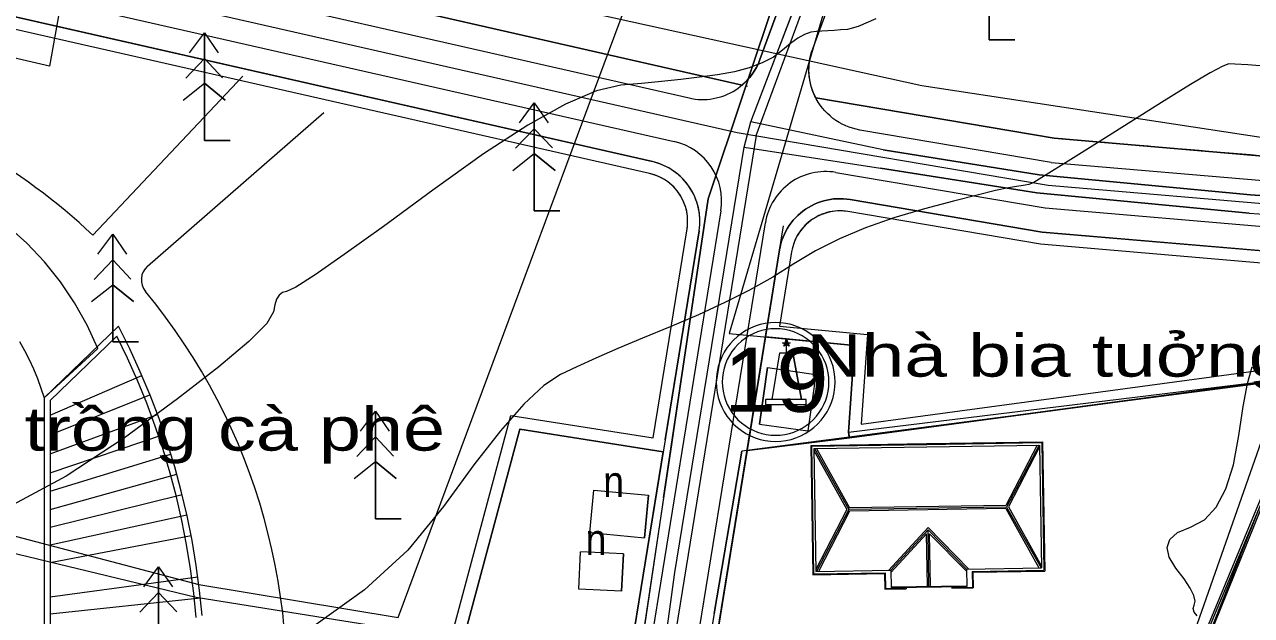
# Model space of a CAD drawing. Header units: metres. Extents: x 532950 to 537618, y 1849954 to 1853119.
# Drawn here: x 535111.6 to 535312.4, y 1851879.1 to 1851975.9 of the extents above; entities that cross this region are included whole.
import ezdxf

# ---------------------------------------------------------------- set-up
doc = ezdxf.new("R2010")
doc.units = ezdxf.units.M
doc.header["$LTSCALE"] = 3.1
for name, color, linetype, lineweight in [('11', 7, 'Continuous', 13), ('12', 7, 'Continuous', 13), ('36', 7, 'Continuous', 13), ('46', 7, 'Continuous', 13), ('47', 7, 'Continuous', 13), ('48', 7, 'Continuous', 13), ('49', 7, 'Continuous', 13), ('50', 7, 'Continuous', 13), ('52', 7, 'Continuous', 13), ('53', 7, 'Continuous', 13), ('55', 7, 'Continuous', 13), ('58', 7, 'Continuous', 13), ('6', 7, 'Continuous', 13), ('7', 7, 'Continuous', 13), ('8', 7, 'Continuous', 13), ('9', 7, 'Continuous', 13)]:
    doc.layers.add(name, color=color, linetype=linetype, lineweight=lineweight)

msp = doc.modelspace()

# ---------------------------------------------------------------- linework, layer by layer
at = {"layer": '11'}
for q in [(535296.65, 1852135.1), (535187.68, 1851688.96)]:
    msp.add_line((535231.38, 1851957.72), q, dxfattribs=at)
for points in [[(534673.58, 1852149.44), (534840.88, 1852069.38), (535005.66, 1852008.89), (535228.24, 1851958.25)], [(535228.24, 1851958.25), (535279.15, 1851949.6), (535320.02, 1851946.11)]]:
    msp.add_lwpolyline(points, dxfattribs=at)
at = {"layer": '12'}
for points in [[(535179.51, 1851868.27), (535191.18, 1851911.86), (535214.48, 1851908.2), (535220.04, 1851942.43), (535220.04, 1851942.43), (535220.12, 1851943.13), (535220.14, 1851943.84), (535220.1, 1851944.55), (535219.99, 1851945.25), (535219.82, 1851945.94), (535219.59, 1851946.61), (535219.31, 1851947.26), (535218.96, 1851947.88), (535218.57, 1851948.47), (535218.12, 1851949.02), (535217.63, 1851949.53), (535217.09, 1851949.99), (535216.51, 1851950.41), (535215.9, 1851950.77), (535215.26, 1851951.07), (535214.6, 1851951.32), (535213.91, 1851951.51), (535015.83, 1851996.58)], [(535179.51, 1851868.27), (535191.18, 1851911.86), (535214.48, 1851908.2), (535220.04, 1851942.43), (535220.09, 1851942.84), (535220.13, 1851943.26), (535220.14, 1851943.67), (535220.13, 1851944.09), (535220.1, 1851944.5), (535220.05, 1851944.91), (535219.98, 1851945.32), (535219.88, 1851945.73), (535219.77, 1851946.13), (535219.63, 1851946.52), (535219.47, 1851946.91), (535219.3, 1851947.28), (535219.1, 1851947.65), (535218.89, 1851948.01), (535218.65, 1851948.35), (535218.4, 1851948.68), (535218.14, 1851949), (535217.85, 1851949.31), (535217.56, 1851949.6), (535217.24, 1851949.87), (535216.92, 1851950.13), (535216.58, 1851950.37), (535216.22, 1851950.59), (535215.86, 1851950.79), (535215.49, 1851950.97), (535215.11, 1851951.14), (535214.71, 1851951.28), (535214.32, 1851951.41), (535213.91, 1851951.51), (535015.83, 1851996.58)]]:
    msp.add_lwpolyline(points, dxfattribs=at)
at = {"layer": '36'}
msp.add_lwpolyline([(535319.19, 1851936.4), (535277.92, 1851939.92), (535246.39, 1851945.28), (535245.96, 1851945.34), (535245.53, 1851945.38), (535245.09, 1851945.39), (535244.66, 1851945.38), (535244.22, 1851945.35), (535243.79, 1851945.29), (535243.36, 1851945.21), (535242.94, 1851945.11), (535242.52, 1851944.98), (535242.12, 1851944.83), (535241.71, 1851944.66), (535241.32, 1851944.47), (535240.94, 1851944.25), (535240.58, 1851944.02), (535240.22, 1851943.77), (535239.88, 1851943.5), (535239.56, 1851943.21), (535239.25, 1851942.9), (535238.96, 1851942.57), (535238.69, 1851942.23), (535238.43, 1851941.88), (535238.2, 1851941.51), (535237.98, 1851941.14), (535237.79, 1851940.75), (535237.62, 1851940.35), (535237.47, 1851939.94), (535237.34, 1851939.52), (535237.24, 1851939.1), (535237.16, 1851938.67), (535235.19, 1851926.52), (535249.58, 1851925.14), (535248.56, 1851910.46), (535320.87, 1851920.22)], dxfattribs=at)
at = {"layer": '46'}
for points in [[(535276.96, 1852092.44), (535231.97, 1851970.18), (535231.64, 1851969.39), (535231.24, 1851968.63), (535230.78, 1851967.91), (535230.26, 1851967.23), (535229.68, 1851966.59), (535229.05, 1851966.01), (535007.87, 1852016.34)], [(536109.48, 1851795.17), (535864.17, 1851843.17), (535520.05, 1851920.07), (535411.01, 1851934.63), (535398.77, 1851936.67), (535386.69, 1851939.49), (535356.76, 1851947.51), (535338.86, 1851951.47), (535320.68, 1851953.83), (535280.13, 1851957.3), (535241.11, 1851963.93), (535240.72, 1851964.76), (535240.42, 1851965.63), (535240.2, 1851966.52), (535240.06, 1851967.43), (535240, 1851968.35), (535240.03, 1851969.27), (535240.14, 1851970.18), (535240.34, 1851971.08), (535240.61, 1851971.95), (535284.26, 1852090.56), (536115.57, 1851851.29)]]:
    msp.add_lwpolyline(points, dxfattribs=at)
at = {"layer": '47'}
msp.add_lwpolyline([(535229.86, 1851906.15), (535239.59, 1851907.41), (535246.59, 1851908.36), (535246.47, 1851909.16), (535247.45, 1851923.34), (535232.87, 1851924.73)], close=True, dxfattribs=at)
at = {"layer": '48'}
msp.add_lwpolyline([(536135.62, 1851789.72), (535515.37, 1851926.72), (535258.5, 1851965.9), (535022.43, 1852017.88), (534680.95, 1852158.73), (534430.5, 1852265), (534355.97, 1852086.4), (534346.16, 1851984.65), (534462.32, 1851750.84), (534498.61, 1851623.52), (534531.7, 1851526.54), (534597.02, 1851432.26), (534785.89, 1851296.54), (534919.77, 1851224.01), (534977.2, 1851164.91), (535024.78, 1851103.67), (535103, 1851049.67), (535187.68, 1851009.38), (535275.9, 1851002), (535384.77, 1851022.15), (535615.71, 1851282.83), (535719.74, 1851373.89), (535864.1, 1851423.04), (536000.85, 1851463.59)], dxfattribs=at)
at = {"layer": '49'}
msp.add_lwpolyline([(535319.19, 1851936.4), (535277.92, 1851939.92), (535246.39, 1851945.28), (535245.7, 1851945.36), (535245, 1851945.39), (535244.3, 1851945.35), (535243.6, 1851945.26), (535242.92, 1851945.1), (535242.25, 1851944.88), (535241.61, 1851944.61), (535240.99, 1851944.28), (535240.4, 1851943.9), (535239.85, 1851943.46), (535239.33, 1851942.98), (535238.87, 1851942.46), (535238.45, 1851941.9), (535238.08, 1851941.31), (535237.76, 1851940.68), (535237.5, 1851940.03), (535237.3, 1851939.36), (535237.16, 1851938.67), (535235.19, 1851926.52), (535249.58, 1851925.14), (535248.56, 1851910.46), (535320.87, 1851920.22)], dxfattribs=at)
msp.add_lwpolyline([(535322.82, 1851918.47), (535246.62, 1851908.18), (535229.86, 1851906.15), (535209.47, 1851780.29), (535262.69, 1851774.46)], close=True, dxfattribs=at)
at = {"layer": '50'}
msp.add_lwpolyline([(535322.82, 1851918.47), (535296.4, 1851853.05), (535340.22, 1851841.31)], dxfattribs=at)
msp.add_lwpolyline([(535216.15, 1851905.91), (535192.65, 1851909.6), (535181.48, 1851867.92), (535174.98, 1851799.92), (535147.98, 1851799.92), (535144.85, 1851770.01), (535160.63, 1851768.15), (535157.75, 1851743.76), (535189.22, 1851739.73), (535208.23, 1851857.07)], close=True, dxfattribs=at)
at = {"layer": '52'}
for p, q in [((535014.76, 1852002.97), (535217.93, 1851956.75)), ((535279.63, 1851953.33), (535320.34, 1851949.85)), ((535244.41, 1851951.7), (535278.68, 1851945.88)), ((535225.58, 1851945.4), (535211.49, 1851858.42)), ((535278.68, 1851945.88), (535319.7, 1851942.38)), ((535194.2, 1851704.83), (535232.86, 1851943.44)), ((535197.17, 1851704.35), (535235.83, 1851942.96))]:
    msp.add_line(p, q, dxfattribs=at)
for points in [[(535006.73, 1852012.49), (535220.37, 1851963.89), (535220.85, 1851963.79), (535221.35, 1851963.71), (535221.84, 1851963.66), (535222.34, 1851963.64), (535222.83, 1851963.64), (535223.33, 1851963.66), (535223.83, 1851963.71), (535224.32, 1851963.79), (535224.8, 1851963.89), (535225.29, 1851964.01), (535225.76, 1851964.15), (535226.23, 1851964.32), (535226.69, 1851964.52), (535227.14, 1851964.73), (535227.57, 1851964.97), (535228, 1851965.23), (535228.41, 1851965.51), (535228.8, 1851965.81), (535229.19, 1851966.13), (535229.55, 1851966.46), (535229.9, 1851966.82), (535230.23, 1851967.19), (535230.54, 1851967.58), (535230.83, 1851967.98), (535231.1, 1851968.4), (535231.35, 1851968.83), (535231.58, 1851969.27), (535231.79, 1851969.72), (535231.97, 1851970.18), (535293.13, 1852136.4)], [(535279.63, 1851953.33), (535248.32, 1851958.64), (535247.73, 1851958.76), (535247.15, 1851958.92), (535246.57, 1851959.11), (535246.01, 1851959.33), (535245.46, 1851959.59), (535244.93, 1851959.88), (535244.42, 1851960.2), (535243.93, 1851960.55), (535243.46, 1851960.94), (535243.01, 1851961.35), (535242.59, 1851961.78), (535242.2, 1851962.24), (535241.84, 1851962.73), (535241.5, 1851963.23), (535241.2, 1851963.75), (535240.93, 1851964.29), (535240.69, 1851964.85), (535240.48, 1851965.42), (535240.32, 1851966), (535240.18, 1851966.59), (535240.08, 1851967.19), (535240.02, 1851967.79), (535240, 1851968.4), (535240.01, 1851969), (535240.06, 1851969.6), (535240.14, 1851970.2), (535240.27, 1851970.8), (535240.42, 1851971.38), (535240.61, 1851971.95), (535300.17, 1852133.81)]]:
    msp.add_lwpolyline(points, dxfattribs=at)
for centre, start, end in [((535215.71, 1851947), 350.7971, 77.1824), ((535242.73, 1851941.84), 80.3636, 170.7971)]:
    msp.add_arc(centre, 10, start, end, dxfattribs=at)
at = {"layer": '53'}
for p, q in [((535016.27, 1851998.53), (535214.36, 1851953.46)), ((535229.65, 1851965.88), (535229.96, 1851965.81)), ((535222.01, 1851942.11), (535208.23, 1851857.07)), ((535216.46, 1851907.89), (535222.01, 1851942.11)), ((535278.17, 1851941.91), (535319.36, 1851938.39))]:
    msp.add_line(p, q, dxfattribs=at)
for points in [[(534677.13, 1852156.33), (534843.9, 1852076.53), (535007.87, 1852016.34), (535229.05, 1851966.01)], [(535241.11, 1851963.93), (535280.13, 1851957.3), (535320.68, 1851953.83)], [(535197.17, 1851704.35), (535235.18, 1851938.99), (535235.28, 1851939.52), (535235.41, 1851940.05), (535235.57, 1851940.57), (535235.76, 1851941.08), (535235.98, 1851941.58), (535236.22, 1851942.07), (535236.48, 1851942.55), (535236.78, 1851943), (535237.1, 1851943.45), (535237.44, 1851943.87), (535237.8, 1851944.27), (535238.19, 1851944.66), (535238.59, 1851945.02), (535239.02, 1851945.36), (535239.46, 1851945.68), (535239.92, 1851945.97), (535240.39, 1851946.24), (535240.88, 1851946.48), (535241.38, 1851946.69), (535241.89, 1851946.88), (535242.41, 1851947.04), (535242.94, 1851947.16), (535243.48, 1851947.27), (535244.02, 1851947.34), (535244.56, 1851947.38), (535245.1, 1851947.39), (535245.65, 1851947.37), (535246.19, 1851947.33), (535246.73, 1851947.25), (535278.17, 1851941.91)]]:
    msp.add_lwpolyline(points, dxfattribs=at)
msp.add_arc((535212.14, 1851943.71), 10, 350.7971, 77.1824, dxfattribs=at)
at = {"layer": '55'}
for p, q in [((535269.52, 1851991.09), (535269.52, 1851973.42)), ((535141.02, 1851974.59), (535141.02, 1851956.92)), ((535269.52, 1851973.42), (535273.72, 1851973.42)), ((535137.96, 1851967.15), (535141.02, 1851970.35)), ((535144, 1851967.21), (535141.02, 1851970.35)), ((535137.54, 1851963.52), (535141.02, 1851966.3)), ((535144.43, 1851963.53), (535141.02, 1851966.3)), ((535195.02, 1851963.09), (535195.02, 1851945.42)), ((535191.96, 1851955.65), (535195.02, 1851958.85)), ((535198, 1851955.71), (535195.02, 1851958.85)), ((535141.02, 1851956.92), (535145.22, 1851956.92)), ((535191.54, 1851952.02), (535195.02, 1851954.8)), ((535198.43, 1851952.03), (535195.02, 1851954.8)), ((535195.02, 1851945.42), (535199.22, 1851945.42)), ((535126.02, 1851941.59), (535126.02, 1851923.92)), ((535122.96, 1851934.15), (535126.02, 1851937.35)), ((535129, 1851934.21), (535126.02, 1851937.35)), ((535122.54, 1851930.52), (535126.02, 1851933.3)), ((535129.43, 1851930.53), (535126.02, 1851933.3)), ((535126.02, 1851923.92), (535130.22, 1851923.92)), ((535231.9, 1851910.46), (535233.2, 1851919.71)), ((535233.2, 1851919.71), (535231.9, 1851910.46)), ((535233.2, 1851919.71), (535241.12, 1851918.6)), ((535317.5, 1851917.55), (535229.03, 1851906.04)), ((535241.12, 1851918.6), (535239.82, 1851909.35)), ((535317.5, 1851917.55), (535286.19, 1851828.3)), ((535317.5, 1851917.55), (535286.19, 1851828.3)), ((535169.02, 1851912.59), (535169.02, 1851894.92)), ((535231.9, 1851910.46), (535239.82, 1851909.35)), ((535165.96, 1851905.15), (535169.02, 1851908.35)), ((535172, 1851905.21), (535169.02, 1851908.35)), ((535240.29, 1851906.96), (535259.27, 1851907.26)), ((535240.29, 1851906.96), (535240.63, 1851885.78)), ((535240.42, 1851906.83), (535259.28, 1851907.13)), ((535259.27, 1851907.26), (535278.25, 1851907.55)), ((535259.28, 1851907.13), (535278.13, 1851907.42)), ((535277.34, 1851907.02), (535272.22, 1851897.13)), ((535277.67, 1851907.03), (535272.35, 1851896.87)), ((535277.75, 1851907.03), (535278.06, 1851886.89)), ((535278.13, 1851907.42), (535278.46, 1851886.51)), ((535278.25, 1851907.55), (535278.59, 1851886.38)), ((535224.48, 1851879.42), (535229.03, 1851906.04)), ((535240.42, 1851906.83), (535240.75, 1851885.91)), ((535240.82, 1851906.45), (535241.14, 1851886.31)), ((535240.82, 1851906.13), (535246.2, 1851896.46)), ((535240.9, 1851906.45), (535246.53, 1851896.46)), ((535241.23, 1851906.45), (535246.65, 1851896.72)), ((535277.75, 1851906.71), (535272.68, 1851896.88)), ((535165.54, 1851901.52), (535169.02, 1851904.3)), ((535172.43, 1851901.53), (535169.02, 1851904.3)), ((535204.11, 1851892.68), (535204.76, 1851899.63)), ((535204.76, 1851899.63), (535213.72, 1851898.8)), ((535213.72, 1851898.8), (535213.07, 1851891.84)), ((535213.07, 1851891.84), (535213.72, 1851898.8)), ((535272.35, 1851896.87), (535246.53, 1851896.46)), ((535272.22, 1851897.13), (535246.65, 1851896.72)), ((535272.35, 1851896.87), (535277.99, 1851886.89)), ((535272.68, 1851896.88), (535278.06, 1851887.2)), ((535169.02, 1851894.92), (535173.22, 1851894.92)), ((535246.2, 1851896.46), (535241.13, 1851886.62)), ((535246.53, 1851896.46), (535241.21, 1851886.31)), ((535246.66, 1851896.21), (535241.54, 1851886.31)), ((535272.23, 1851896.61), (535246.66, 1851896.21)), ((535272.23, 1851896.61), (535277.66, 1851886.88)), ((535253.04, 1851886.49), (535259.49, 1851893.52)), ((535253.4, 1851886.5), (535259.5, 1851893.12)), ((535266.16, 1851886.7), (535259.49, 1851893.52)), ((535259.64, 1851883.76), (535259.5, 1851893.12)), ((535265.8, 1851886.69), (535259.5, 1851893.12)), ((535204.11, 1851892.68), (535213.07, 1851891.84)), ((535253.41, 1851886.13), (535259.25, 1851892.49)), ((535259.38, 1851883.88), (535259.25, 1851892.49)), ((535259.9, 1851883.89), (535259.76, 1851892.5)), ((535265.8, 1851886.33), (535259.76, 1851892.5)), ((535202.33, 1851883.43), (535202.62, 1851889.54)), ((535209.61, 1851889.21), (535202.62, 1851889.54)), ((535209.61, 1851889.21), (535209.32, 1851883.1)), ((535209.32, 1851883.1), (535209.61, 1851889.21)), ((535133.52, 1851887.09), (535133.52, 1851869.42)), ((535265.8, 1851886.69), (535278.06, 1851886.89)), ((535240.63, 1851885.78), (535252.38, 1851885.97)), ((535240.75, 1851885.91), (535252.5, 1851886.1)), ((535241.14, 1851886.31), (535253.4, 1851886.5)), ((535252.38, 1851885.97), (535252.42, 1851883.38)), ((535252.5, 1851886.1), (535252.54, 1851883.51)), ((535253.4, 1851886.5), (535253.45, 1851883.66)), ((535265.8, 1851886.69), (535265.84, 1851883.85)), ((535266.71, 1851886.32), (535278.46, 1851886.51)), ((535266.71, 1851886.32), (535266.75, 1851883.74)), ((535266.84, 1851886.19), (535278.59, 1851886.38)), ((535266.84, 1851886.19), (535266.88, 1851883.61)), ((535130.46, 1851879.65), (535133.52, 1851882.85)), ((535136.5, 1851879.71), (535133.52, 1851882.85)), ((535209.32, 1851883.1), (535202.33, 1851883.43)), ((535252.42, 1851883.38), (535255.9, 1851883.44)), ((535252.54, 1851883.51), (535255.77, 1851883.57)), ((535253.44, 1851883.79), (535265.84, 1851883.98)), ((535253.45, 1851883.66), (535265.84, 1851883.85)), ((535255.77, 1851883.69), (535255.77, 1851883.57)), ((535255.9, 1851883.7), (535255.9, 1851883.44)), ((535263.39, 1851883.81), (535263.39, 1851883.56)), ((535263.39, 1851883.56), (535266.88, 1851883.61)), ((535263.52, 1851883.82), (535263.52, 1851883.69)), ((535263.52, 1851883.69), (535266.75, 1851883.74))]:
    msp.add_line(p, q, dxfattribs=at)
for points in [[(535283.33, 1852090.83), (535249.1, 1852000.42), (535248.71, 1851999.4), (535226.93, 1851925.31), (535247.45, 1851923.34), (535246.47, 1851909.16), (535322.82, 1851918.47), (535266.41, 1851778.76), (535207.49, 1851780.5), (535201.16, 1851758.93), (535234.42, 1851756.7), (535235.22, 1851760.98), (535258.73, 1851759.64), (535254.19, 1851737.72), (535253.12, 1851726.22), (535247.77, 1851709.38), (535266.47, 1851704.56), (535308.14, 1851692.53), (535332.29, 1851687.11)], [(535127.83, 1852037.24), (535115.67, 1851969.09), (535067.53, 1851980.29)], [(535094.88, 1851896.09), (535140.1, 1851884.15), (535172.76, 1851878.74), (535219.43, 1852004.36)], [(535466.79, 1851920.94), (535432.28, 1851925.59), (535397.76, 1851930.23), (535338.17, 1851946.15), (535312.3, 1851948.01), (535277.71, 1851951.32), (535252.17, 1851955.37), (535230.51, 1851959.97), (535235.16, 1851972.25), (535243.55, 1851994.14)], [(535252.17, 1851955.37), (535230.51, 1851959.97), (535239.81, 1851984.53), (535243.55, 1851994.14)], [(535273.72, 1851973.42), (535269.52, 1851973.42), (535269.52, 1851991.09)], [(535218.03, 1851886.16), (535229.39, 1851955.82), (535230.51, 1851959.97), (535239.81, 1851984.53)], [(535234.99, 1851981.9), (535223.48, 1851947.35), (535220.41, 1851926.64), (535217.33, 1851905.94), (535213.15, 1851877.94), (535210.1, 1851857.49), (535207.55, 1851842.09), (535205, 1851826.69), (535202.45, 1851811.28), (535199.9, 1851795.88), (535197.45, 1851779.9), (535195, 1851763.92)], [(535234.99, 1851981.9), (535223.48, 1851947.35), (535216.21, 1851898.4), (535210.1, 1851857.49)], [(535216.21, 1851898.4), (535223.48, 1851947.35), (535234.99, 1851981.9)], [(535250.93, 1851976.86), (535248.07, 1851975.62), (535246.33, 1851975.14), (535245.18, 1851975.04), (535244.1, 1851974.96), (535243.08, 1851974.89), (535242.11, 1851974.85), (535241.22, 1851974.81), (535240.3, 1851974.67), (535239.29, 1851974.29), (535238.18, 1851973.67), (535236.97, 1851972.82), (535235.67, 1851971.73), (535234.17, 1851970.6), (535232.35, 1851969.63), (535230.23, 1851968.82), (535227.8, 1851968.17), (535225.05, 1851967.68), (535222.1, 1851967.28), (535219.04, 1851966.91), (535215.87, 1851966.57), (535212.59, 1851966.25), (535209.2, 1851965.97), (535205.22, 1851965.06), (535200.15, 1851962.89), (535193.99, 1851959.46), (535186.74, 1851954.76), (535178.41, 1851948.8), (535170.34, 1851942.86), (535163.92, 1851938.23), (535159.13, 1851934.91), (535155.97, 1851932.9), (535154.45, 1851932.2), (535153.8, 1851932.02), (535153.27, 1851931.6), (535152.85, 1851930.93), (535152.54, 1851930.01), (535152.34, 1851928.83), (535151.25, 1851926.96), (535148.27, 1851923.97), (535143.39, 1851919.85), (535136.61, 1851914.6), (535127.94, 1851908.22), (535118.38, 1851901.9), (535108.97, 1851896.85)], [(535138.59, 1851971.3), (535141.02, 1851974.59), (535143.29, 1851971.3)], [(535138.59, 1851971.3), (535141.02, 1851974.59), (535143.29, 1851971.3)], [(535145.22, 1851956.92), (535141.02, 1851956.92), (535141.02, 1851974.59)], [(535137.96, 1851967.15), (535141.02, 1851970.35), (535144, 1851967.21)], [(535315.16, 1851969.04), (535311.86, 1851969.3), (535309.72, 1851969.46), (535308.74, 1851969.51), (535307.78, 1851969.13), (535305.69, 1851967.99), (535302.48, 1851966.09), (535298.14, 1851963.42), (535292.67, 1851959.99), (535287.22, 1851956.55), (535282.9, 1851953.83), (535279.73, 1851951.84), (535277.71, 1851950.57), (535276.83, 1851950.03), (535276.46, 1851949.86), (535275.99, 1851949.71), (535275.42, 1851949.59), (535274.74, 1851949.48), (535273.96, 1851949.4), (535272.69, 1851949.19), (535270.56, 1851948.72), (535267.55, 1851947.99), (535263.67, 1851946.99), (535258.91, 1851945.73), (535253.91, 1851944.25), (535249.27, 1851942.61), (535245, 1851940.81), (535241.09, 1851938.85), (535237.55, 1851936.73)], [(535137.54, 1851963.52), (535141.02, 1851966.3), (535144.43, 1851963.53)], [(535192.59, 1851959.8), (535195.02, 1851963.09), (535197.29, 1851959.8)], [(535192.59, 1851959.8), (535195.02, 1851963.09), (535197.29, 1851959.8)], [(535199.22, 1851945.42), (535195.02, 1851945.42), (535195.02, 1851963.09)], [(535191.96, 1851955.65), (535195.02, 1851958.85), (535198, 1851955.71)], [(535209.07, 1851820.64), (535218.03, 1851886.16), (535229.39, 1851955.82), (535251.7, 1851952.41)], [(535252.17, 1851955.37), (535277.71, 1851951.32), (535312.3, 1851948.01), (535337.6, 1851946.24)], [(535191.54, 1851952.02), (535195.02, 1851954.8), (535198.43, 1851952.03)], [(535312.05, 1851945.02), (535277.33, 1851948.35), (535251.7, 1851952.41)], [(535251.7, 1851952.41), (535277.33, 1851948.35), (535312.05, 1851945.02), (535337.39, 1851943.25)], [(535123.59, 1851938.3), (535126.02, 1851941.59), (535128.29, 1851938.3)], [(535123.59, 1851938.3), (535126.02, 1851941.59), (535128.29, 1851938.3)], [(535130.22, 1851923.92), (535126.02, 1851923.92), (535126.02, 1851941.59)], [(535122.96, 1851934.15), (535126.02, 1851937.35), (535129, 1851934.21)], [(535237.55, 1851936.73), (535234.06, 1851934.55), (535230.28, 1851932.42), (535226.22, 1851930.36), (535221.89, 1851928.35), (535217.27, 1851926.39), (535212.75, 1851924.54), (535208.69, 1851922.84), (535205.1, 1851921.28), (535201.98, 1851919.86), (535199.31, 1851918.59), (535196.6, 1851916.77), (535193.33, 1851913.7), (535189.5, 1851909.37), (535185.11, 1851903.79), (535180.16, 1851896.96), (535174.31, 1851889.81), (535167.24, 1851883.28), (535158.95, 1851877.37)], [(535122.54, 1851930.52), (535126.02, 1851933.3), (535129.43, 1851930.53)], [(535233.98, 1851914.46), (535235.22, 1851922.11), (535237.37, 1851922.11), (535238.78, 1851914.46), (535237.37, 1851922.11), (535236.3, 1851922.11), (535236.3, 1851924.39)], [(535303.58, 1851879.05), (535303.09, 1851879.66), (535302.92, 1851880.23), (535303.09, 1851880.76), (535303.24, 1851881.42), (535303.01, 1851882.36), (535302.41, 1851883.58), (535301.44, 1851885.08), (535300.09, 1851886.86), (535298.95, 1851888.66), (535298.62, 1851890.23), (535299.09, 1851891.57), (535300.36, 1851892.68), (535302.44, 1851893.55), (535304.73, 1851894.76), (535306.68, 1851896.87), (535308.26, 1851899.87), (535309.49, 1851903.78), (535310.36, 1851908.58), (535311.06, 1851913.33), (535311.8, 1851917.09), (535312.58, 1851919.86)], [(535166.59, 1851909.3), (535169.02, 1851912.59), (535171.29, 1851909.3)], [(535166.59, 1851909.3), (535169.02, 1851912.59), (535171.29, 1851909.3)], [(535173.22, 1851894.92), (535169.02, 1851894.92), (535169.02, 1851912.59)], [(535165.96, 1851905.15), (535169.02, 1851908.35), (535172, 1851905.21)], [(535240.82, 1851906.45), (535259.28, 1851906.74), (535277.75, 1851907.03)], [(535229.03, 1851906.04), (535224.48, 1851879.42), (535213.19, 1851813.24)], [(535165.54, 1851901.52), (535169.02, 1851904.3), (535172.43, 1851901.53)], [(535104.97, 1851747.93), (535141.41, 1851743.47), (535144.27, 1851769.53), (535147.32, 1851769.66), (535147.7, 1851772.72), (535158.28, 1851772.2), (535161.04, 1851774.67), (535164.36, 1851774.56), (535172.05, 1851876.83), (535139.7, 1851882.04), (535058.72, 1851901.62)], [(535131.09, 1851883.8), (535133.52, 1851887.09), (535135.79, 1851883.8)], [(535131.09, 1851883.8), (535133.52, 1851887.09), (535135.79, 1851883.8)], [(535137.72, 1851869.42), (535133.52, 1851869.42), (535133.52, 1851887.09)], [(535130.46, 1851879.65), (535133.52, 1851882.85), (535136.5, 1851879.71)]]:
    msp.add_lwpolyline(points, dxfattribs=at)
for points in [[(535235.65, 1851923.77), (535236.94, 1851923.79), (535235.88, 1851923.2), (535236.3, 1851924.39), (535236.76, 1851923.22)], [(535232.88, 1851913.64), (535239.54, 1851913.64), (535239.54, 1851914.46), (535232.88, 1851914.46)]]:
    msp.add_lwpolyline(points, close=True, dxfattribs=at)
at = {"layer": '58'}
for points in [[(535276.96, 1852092.44), (535231.97, 1851970.18), (535231.91, 1851970.02), (535231.84, 1851969.85), (535231.77, 1851969.69), (535231.7, 1851969.53), (535231.63, 1851969.37), (535231.55, 1851969.21), (535231.47, 1851969.05), (535231.39, 1851968.89), (535231.3, 1851968.73), (535231.21, 1851968.58), (535231.12, 1851968.43), (535231.03, 1851968.28), (535230.93, 1851968.13), (535230.83, 1851967.98), (535230.73, 1851967.84), (535230.63, 1851967.69), (535230.52, 1851967.55), (535230.41, 1851967.41), (535230.3, 1851967.27), (535230.19, 1851967.14), (535230.07, 1851967), (535229.95, 1851966.87), (535229.83, 1851966.74), (535229.7, 1851966.61), (535229.58, 1851966.49), (535229.45, 1851966.37), (535229.32, 1851966.25), (535229.19, 1851966.13), (535229.05, 1851966.01), (535007.87, 1852016.34)], [(535240.61, 1851971.95), (535284.26, 1852090.56), (536115.57, 1851851.29)], [(535222.01, 1851942.11), (535222.08, 1851942.62), (535222.12, 1851943.14), (535222.14, 1851943.66), (535222.13, 1851944.18), (535222.09, 1851944.7), (535222.03, 1851945.22), (535221.93, 1851945.73), (535221.82, 1851946.23), (535221.67, 1851946.73), (535221.5, 1851947.22), (535221.31, 1851947.71), (535221.09, 1851948.18), (535220.84, 1851948.64), (535220.57, 1851949.08), (535220.28, 1851949.51), (535219.97, 1851949.93), (535219.64, 1851950.33), (535219.28, 1851950.71), (535218.91, 1851951.07), (535218.52, 1851951.41), (535218.11, 1851951.73), (535217.68, 1851952.03), (535217.24, 1851952.31), (535216.79, 1851952.56), (535216.32, 1851952.79), (535215.85, 1851953), (535215.36, 1851953.18), (535214.86, 1851953.33), (535214.36, 1851953.46), (535016.27, 1851998.53)], [(535007.03, 1851993.59), (534952.73, 1851851.94), (534928.95, 1851786.12), (534957.72, 1851778.4), (534993.12, 1851769.23), (535028.6, 1851760.44), (535046.23, 1851760.44), (535104.9, 1851747.48), (535104.97, 1851747.93), (535141.41, 1851743.47), (535144.85, 1851770.01), (535147.98, 1851799.92), (535174.98, 1851799.92), (535181.48, 1851867.92), (535192.65, 1851909.6), (535216.15, 1851905.91)], [(535313.69, 1851954.43), (535312.29, 1851954.55), (535310.89, 1851954.67), (535309.49, 1851954.79), (535308.1, 1851954.91), (535306.7, 1851955.03), (535305.3, 1851955.15), (535303.9, 1851955.27), (535302.5, 1851955.39), (535301.11, 1851955.51), (535299.71, 1851955.63), (535298.31, 1851955.75), (535296.91, 1851955.86), (535295.51, 1851955.98), (535294.11, 1851956.1), (535292.72, 1851956.22), (535291.32, 1851956.34), (535289.92, 1851956.46), (535288.52, 1851956.58), (535287.12, 1851956.7), (535285.73, 1851956.82), (535284.33, 1851956.94), (535282.93, 1851957.06), (535281.53, 1851957.18), (535280.13, 1851957.3), (535241.11, 1851963.93), (535240.98, 1851964.18), (535240.86, 1851964.44), (535240.75, 1851964.7), (535240.64, 1851964.97), (535240.55, 1851965.24), (535240.46, 1851965.51), (535240.38, 1851965.78), (535240.3, 1851966.06), (535240.24, 1851966.33), (535240.18, 1851966.61), (535240.13, 1851966.9), (535240.09, 1851967.18), (535240.05, 1851967.46), (535240.03, 1851967.75), (535240.01, 1851968.03), (535240, 1851968.32), (535240, 1851968.6), (535240.01, 1851968.89), (535240.02, 1851969.17), (535240.04, 1851969.46), (535240.08, 1851969.74), (535240.11, 1851970.02), (535240.16, 1851970.3), (535240.22, 1851970.58), (535240.28, 1851970.86), (535240.35, 1851971.14), (535240.43, 1851971.41), (535240.52, 1851971.69), (535240.61, 1851971.95)], [(535319.36, 1851938.39), (535278.17, 1851941.91), (535246.73, 1851947.25), (535246.19, 1851947.33), (535245.65, 1851947.37), (535245.1, 1851947.39), (535244.56, 1851947.38), (535244.02, 1851947.34), (535243.48, 1851947.27), (535242.94, 1851947.16), (535242.41, 1851947.04), (535241.89, 1851946.88), (535241.38, 1851946.69), (535240.88, 1851946.48), (535240.39, 1851946.24), (535239.92, 1851945.97), (535239.46, 1851945.68), (535239.02, 1851945.36), (535238.59, 1851945.02), (535238.19, 1851944.66), (535237.8, 1851944.27), (535237.44, 1851943.87), (535237.1, 1851943.45), (535236.78, 1851943), (535236.48, 1851942.55), (535236.22, 1851942.07), (535235.98, 1851941.58), (535235.76, 1851941.08), (535235.57, 1851940.57), (535235.41, 1851940.05), (535235.28, 1851939.52), (535235.18, 1851938.99), (535232.87, 1851924.73), (535247.45, 1851923.34), (535246.47, 1851909.16), (535246.62, 1851908.18), (535322.29, 1851918.39)], [(535329.75, 1851937.22), (535296.4, 1851853.05), (535340.22, 1851841.31)], [(535182.66, 1851872.31), (535192.65, 1851909.6), (535216.15, 1851905.91)]]:
    msp.add_lwpolyline(points, dxfattribs=at)
for points in [[(535232.87, 1851924.73), (535229.86, 1851906.15), (535239.59, 1851907.33), (535246.62, 1851908.18), (535246.47, 1851909.16), (535247.45, 1851923.34)], [(535229.86, 1851906.15), (535246.62, 1851908.18), (535322.29, 1851918.39), (535262.69, 1851774.46), (535237, 1851777.22), (535209.45, 1851780.19)], [(535216.15, 1851905.91), (535192.65, 1851909.6), (535181.48, 1851867.92), (535174.98, 1851799.92), (535147.98, 1851799.92), (535144.85, 1851770.01), (535160.63, 1851768.15), (535157.75, 1851743.76), (535189.22, 1851739.73), (535208.23, 1851857.07)]]:
    msp.add_lwpolyline(points, close=True, dxfattribs=at)
at = {"layer": '6'}
for p, q in [((535115.77, 1851911.93), (535130.79, 1851918.42)), ((535115.77, 1851908.71), (535132.11, 1851915.25)), ((535115.77, 1851905.57), (535133.35, 1851912.04)), ((535115.77, 1851902.48), (535134.49, 1851908.8)), ((535115.77, 1851899.45), (535135.54, 1851905.53)), ((535115.77, 1851896.48), (535136.51, 1851902.23)), ((535115.77, 1851893.55), (535137.38, 1851898.91)), ((535115.77, 1851890.65), (535138.16, 1851895.56)), ((535115.77, 1851887.8), (535138.85, 1851892.2)), ((535115.77, 1851882.17), (535139.95, 1851885.42)), ((535115.77, 1851879.39), (535140.36, 1851882.01))]:
    msp.add_line(p, q, dxfattribs=at)
at = {"layer": '7'}
for p, q in [((535122.73, 1851941.44), (535147.33, 1851967.48)), ((535131.72, 1851936.35), (535160.59, 1851961.49))]:
    msp.add_line(p, q, dxfattribs=at)
msp.add_lwpolyline([(535110.75, 1851924), (535111.58, 1851922.53), (535112.34, 1851921.03), (535113.05, 1851919.51), (535113.69, 1851917.95), (535114.26, 1851916.37), (535114.77, 1851914.76), (535123.57, 1851922.86), (535121.83, 1851926.66), (535119.78, 1851930.31), (535117.45, 1851933.78), (535114.83, 1851937.05), (535111.97, 1851940.1), (535108.86, 1851942.9)], dxfattribs=at)
for centre, radius, start, end in [((535054.07, 1851868.73), 100, 46.637, 74.3357), ((535133.69, 1851934.09), 3, 131.049, 219.5816), ((535053.62, 1851867.9), 100.89, 351.5544, 39.5816)]:
    msp.add_arc(centre, radius, start, end, dxfattribs=at)
at = {"layer": '8'}
for points in [[(535140.64, 1851879.08), (535140.23, 1851883.2), (535139.69, 1851887.3), (535139, 1851891.39), (535138.19, 1851895.45), (535137.24, 1851899.48), (535136.16, 1851903.47), (535134.94, 1851907.43), (535133.6, 1851911.35), (535132.13, 1851915.22), (535130.53, 1851919.04), (535128.8, 1851922.8), (535126.95, 1851926.51), (535114.77, 1851914.76), (535114.77, 1851822.71)], [(535139.66, 1851878.76), (535139.28, 1851882.76), (535138.76, 1851886.74), (535138.11, 1851890.7), (535137.34, 1851894.64), (535136.44, 1851898.56), (535135.41, 1851902.44), (535134.26, 1851906.29), (535132.98, 1851910.09), (535131.59, 1851913.86), (535130.07, 1851917.58), (535128.43, 1851921.24), (535126.68, 1851924.85), (535115.77, 1851914.34), (535115.77, 1851823.13)], [(535233.98, 1851914.46), (535235.22, 1851922.11), (535237.37, 1851922.11), (535238.78, 1851914.46), (535237.37, 1851922.11), (535236.3, 1851922.11), (535236.3, 1851924.39)]]:
    msp.add_lwpolyline(points, dxfattribs=at)
for points in [[(535235.65, 1851923.77), (535236.94, 1851923.79), (535235.88, 1851923.2), (535236.3, 1851924.39), (535236.76, 1851923.22)], [(535232.88, 1851913.64), (535239.54, 1851913.64), (535239.54, 1851914.46), (535232.88, 1851914.46)]]:
    msp.add_lwpolyline(points, close=True, dxfattribs=at)
at = {"layer": '9'}
for p, q in [((535240.29, 1851906.96), (535259.27, 1851907.26)), ((535240.29, 1851906.96), (535240.63, 1851885.78)), ((535240.42, 1851906.83), (535259.28, 1851907.13)), ((535259.27, 1851907.26), (535278.25, 1851907.55)), ((535259.28, 1851907.13), (535278.13, 1851907.42)), ((535277.34, 1851907.02), (535272.22, 1851897.13)), ((535277.67, 1851907.03), (535272.35, 1851896.87)), ((535277.75, 1851907.03), (535278.06, 1851886.89)), ((535278.13, 1851907.42), (535278.46, 1851886.51)), ((535278.25, 1851907.55), (535278.59, 1851886.38)), ((535240.42, 1851906.83), (535240.75, 1851885.91)), ((535240.82, 1851906.45), (535241.14, 1851886.31)), ((535240.82, 1851906.13), (535246.2, 1851896.46)), ((535240.9, 1851906.45), (535246.53, 1851896.46)), ((535241.23, 1851906.45), (535246.65, 1851896.72)), ((535277.75, 1851906.71), (535272.68, 1851896.88)), ((535272.35, 1851896.87), (535246.53, 1851896.46)), ((535272.22, 1851897.13), (535246.65, 1851896.72)), ((535272.35, 1851896.87), (535277.99, 1851886.89)), ((535272.68, 1851896.88), (535278.06, 1851887.2)), ((535246.2, 1851896.46), (535241.13, 1851886.62)), ((535246.53, 1851896.46), (535241.21, 1851886.31)), ((535246.66, 1851896.21), (535241.54, 1851886.31)), ((535272.23, 1851896.61), (535246.66, 1851896.21)), ((535272.23, 1851896.61), (535277.66, 1851886.88)), ((535253.04, 1851886.49), (535259.49, 1851893.52)), ((535253.4, 1851886.5), (535259.5, 1851893.12)), ((535266.16, 1851886.7), (535259.49, 1851893.52)), ((535259.64, 1851883.76), (535259.5, 1851893.12)), ((535265.8, 1851886.69), (535259.5, 1851893.12)), ((535253.41, 1851886.13), (535259.25, 1851892.49)), ((535259.38, 1851883.88), (535259.25, 1851892.49)), ((535259.9, 1851883.89), (535259.76, 1851892.5)), ((535265.8, 1851886.33), (535259.76, 1851892.5)), ((535265.8, 1851886.69), (535278.06, 1851886.89)), ((535240.63, 1851885.78), (535252.38, 1851885.97)), ((535240.75, 1851885.91), (535252.5, 1851886.1)), ((535241.14, 1851886.31), (535253.4, 1851886.5)), ((535252.38, 1851885.97), (535252.42, 1851883.38)), ((535252.5, 1851886.1), (535252.54, 1851883.51)), ((535253.4, 1851886.5), (535253.45, 1851883.66)), ((535265.8, 1851886.69), (535265.84, 1851883.85)), ((535266.71, 1851886.32), (535278.46, 1851886.51)), ((535266.71, 1851886.32), (535266.75, 1851883.74)), ((535266.84, 1851886.19), (535278.59, 1851886.38)), ((535266.84, 1851886.19), (535266.88, 1851883.61)), ((535252.42, 1851883.38), (535255.9, 1851883.44)), ((535252.54, 1851883.51), (535255.77, 1851883.57)), ((535253.44, 1851883.79), (535265.84, 1851883.98)), ((535253.45, 1851883.66), (535265.84, 1851883.85)), ((535255.77, 1851883.69), (535255.77, 1851883.57)), ((535255.9, 1851883.7), (535255.9, 1851883.44)), ((535263.39, 1851883.81), (535263.39, 1851883.56)), ((535263.39, 1851883.56), (535266.88, 1851883.61)), ((535263.52, 1851883.82), (535263.52, 1851883.69)), ((535263.52, 1851883.69), (535266.75, 1851883.74))]:
    msp.add_line(p, q, dxfattribs=at)
for points in [[(535244.27, 1851917.35), (535244.23, 1851918.2), (535244.12, 1851919.04), (535243.94, 1851919.87), (535243.68, 1851920.68), (535243.36, 1851921.47), (535242.97, 1851922.22), (535242.51, 1851922.93), (535241.99, 1851923.61), (535241.42, 1851924.23), (535240.79, 1851924.81), (535240.12, 1851925.32), (535239.4, 1851925.78), (535238.65, 1851926.17), (535237.87, 1851926.5), (535237.06, 1851926.75), (535236.23, 1851926.94), (535235.39, 1851927.05), (535234.54, 1851927.08), (535233.69, 1851927.05), (535232.85, 1851926.94), (535232.02, 1851926.75), (535231.21, 1851926.5), (535230.42, 1851926.17), (535229.67, 1851925.78), (535228.96, 1851925.32), (535228.28, 1851924.81), (535227.66, 1851924.23), (535227.08, 1851923.61), (535226.57, 1851922.93), (535226.11, 1851922.22), (535225.72, 1851921.47), (535225.39, 1851920.68), (535225.14, 1851919.87), (535224.95, 1851919.04), (535224.84, 1851918.2), (535224.81, 1851917.35), (535224.84, 1851916.5), (535224.95, 1851915.66), (535225.14, 1851914.83), (535225.39, 1851914.02), (535225.72, 1851913.24), (535226.11, 1851912.49), (535226.57, 1851911.77), (535227.08, 1851911.1), (535227.66, 1851910.47), (535228.28, 1851909.9), (535228.96, 1851909.38), (535229.67, 1851908.92), (535230.42, 1851908.53), (535231.21, 1851908.21), (535232.02, 1851907.95), (535232.85, 1851907.77), (535233.69, 1851907.66), (535234.54, 1851907.62), (535235.39, 1851907.66), (535236.23, 1851907.77), (535237.06, 1851907.95), (535237.87, 1851908.21), (535238.65, 1851908.53), (535239.4, 1851908.92), (535240.12, 1851909.38), (535240.79, 1851909.9), (535241.42, 1851910.47), (535241.99, 1851911.1), (535242.51, 1851911.77), (535242.97, 1851912.49), (535243.36, 1851913.24), (535243.68, 1851914.02), (535243.94, 1851914.83), (535244.12, 1851915.66), (535244.23, 1851916.5)], [(535243.26, 1851917.35), (535243.23, 1851918.11), (535243.13, 1851918.87), (535242.96, 1851919.61), (535242.74, 1851920.34), (535242.44, 1851921.04), (535242.09, 1851921.71), (535241.68, 1851922.36), (535241.22, 1851922.96), (535240.71, 1851923.52), (535240.15, 1851924.04), (535239.54, 1851924.5), (535238.9, 1851924.91), (535238.22, 1851925.26), (535237.52, 1851925.55), (535236.8, 1851925.78), (535236.05, 1851925.94), (535235.3, 1851926.04), (535234.54, 1851926.08), (535233.78, 1851926.04), (535233.02, 1851925.94), (535232.28, 1851925.78), (535231.55, 1851925.55), (535230.85, 1851925.26), (535230.17, 1851924.91), (535229.53, 1851924.5), (535228.93, 1851924.04), (535228.37, 1851923.52), (535227.85, 1851922.96), (535227.39, 1851922.36), (535226.98, 1851921.71), (535226.63, 1851921.04), (535226.34, 1851920.34), (535226.11, 1851919.61), (535225.95, 1851918.87), (535225.85, 1851918.11), (535225.81, 1851917.35), (535225.85, 1851916.59), (535225.95, 1851915.84), (535226.11, 1851915.09), (535226.34, 1851914.37), (535226.63, 1851913.67), (535226.98, 1851912.99), (535227.39, 1851912.35), (535227.85, 1851911.74), (535228.37, 1851911.18), (535228.93, 1851910.67), (535229.53, 1851910.21), (535230.17, 1851909.8), (535230.85, 1851909.45), (535231.55, 1851909.15), (535232.28, 1851908.92), (535233.02, 1851908.76), (535233.78, 1851908.66), (535234.54, 1851908.63), (535235.3, 1851908.66), (535236.05, 1851908.76), (535236.8, 1851908.92), (535237.52, 1851909.15), (535238.22, 1851909.45), (535238.9, 1851909.8), (535239.54, 1851910.21), (535240.15, 1851910.67), (535240.71, 1851911.18), (535241.22, 1851911.74), (535241.68, 1851912.35), (535242.09, 1851912.99), (535242.44, 1851913.67), (535242.74, 1851914.37), (535242.96, 1851915.09), (535243.13, 1851915.84), (535243.23, 1851916.59)]]:
    msp.add_lwpolyline(points, close=True, dxfattribs=at)
msp.add_lwpolyline([(535240.82, 1851906.45), (535259.28, 1851906.74), (535277.75, 1851907.03)], dxfattribs=at)

# ---------------------------------------------------------------- texts
at = {"layer": '55'}
for s, height, width, p in [('Nhà bia tuởng niệm', 6.952, 1.35, (535239.57, 1851918.23)), ('Đất trồng cà phê', 7.122, 1.3, (535088.88, 1851906.11)), ('n', 5.08, 0.9, (535206.32, 1851898.5)), ('n', 5.08, 0.9, (535203.43, 1851889.01))]:
    msp.add_text(s, height=height, dxfattribs=dict(at, width=width)).set_placement(p)
at = {"layer": '9', "width": 1.1}
msp.add_text('19', height=10.5, dxfattribs=at).set_placement((535226.05, 1851912.47))

doc.saveas('drawing.dxf')
